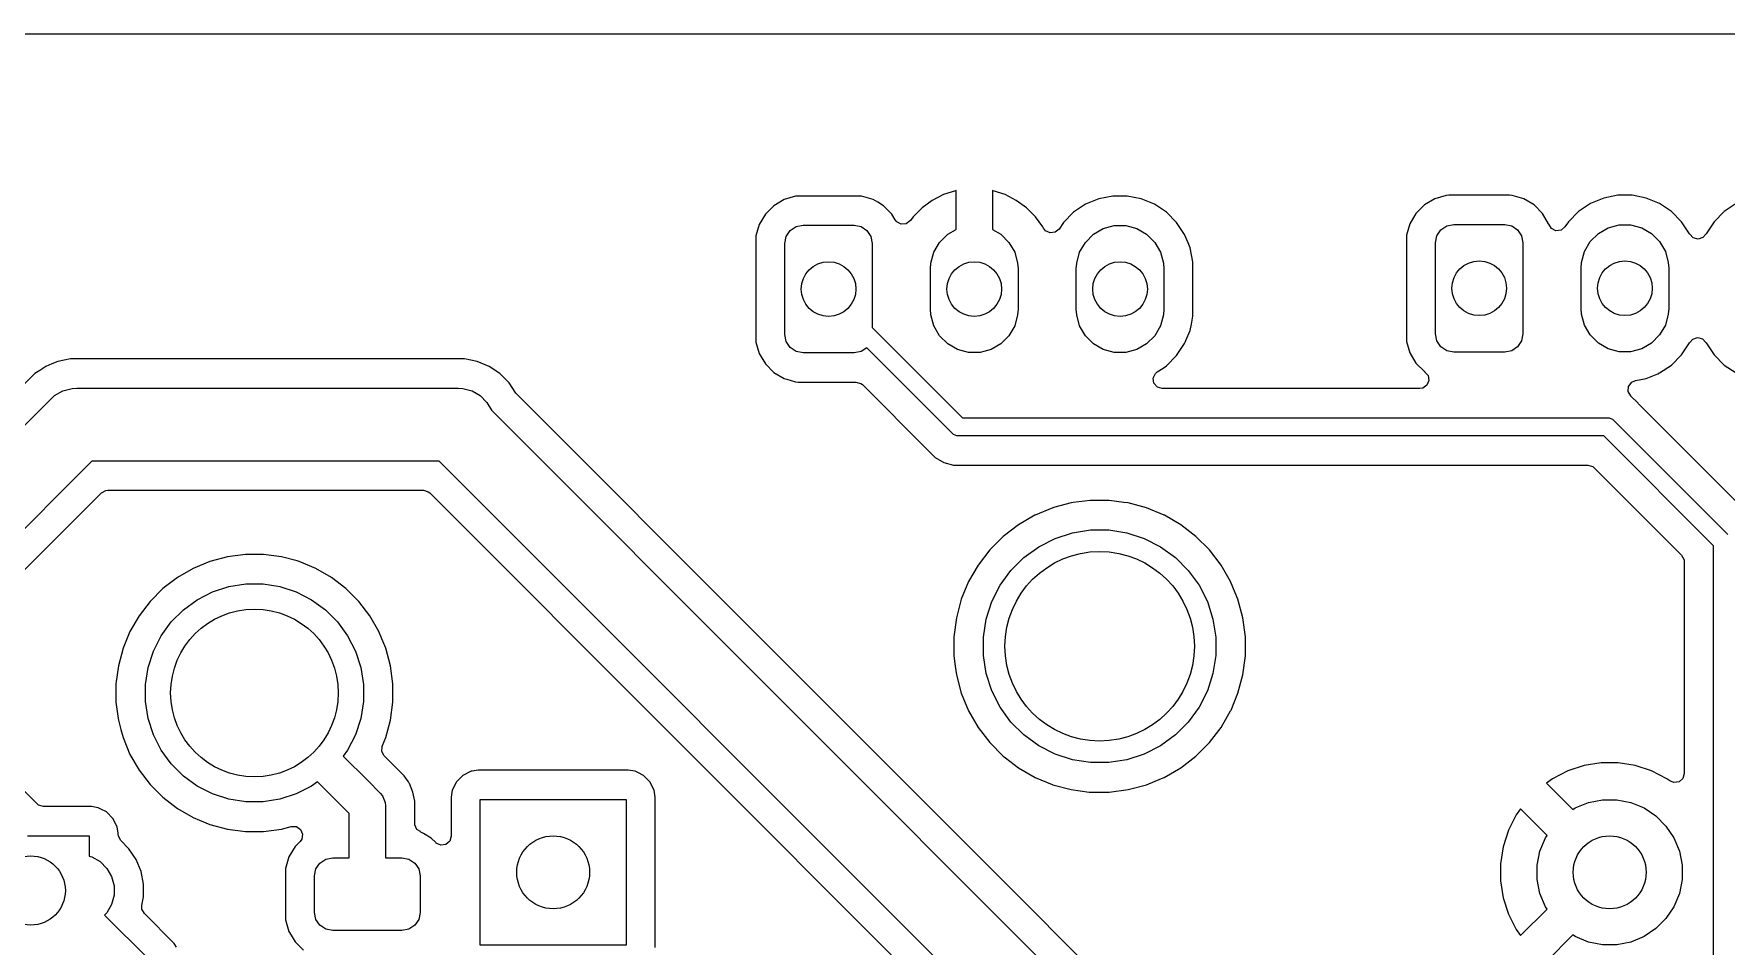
# Model space of a CAD drawing. Extents: x 0.71 to 7.56, y -5.16 to -0.79.
# Drawn here: x 2.091 to 3.006, y -1.28 to -0.787 of the extents above; entities that cross this region are included whole.
import ezdxf

# ---------------------------------------------------------------- set-up
doc = ezdxf.new("R2010")
doc.units = 0
doc.header["$MEASUREMENT"] = 0
doc.layers.add('BLACK', color=7, linetype='CONTINUOUS')

msp = doc.modelspace()

# ---------------------------------------------------------------- linework, layer by layer
at = {"layer": 'BLACK', "linetype": 'CONTINUOUS'}
for p, q in [((0.90572, -0.78742), (3.14472, -0.78742)), ((2.49683, -0.8769), (2.49127, -0.88019)), ((2.50305, -0.87509), (2.49683, -0.8769)), ((2.49683, -0.8769), (2.49683, -0.8769)), ((2.5045, -0.87498), (2.50305, -0.87509)), ((2.50305, -0.87509), (2.50305, -0.87509)), ((2.53723, -0.87498), (2.5045, -0.87498)), ((2.5045, -0.87498), (2.5045, -0.87498)), ((2.53868, -0.87509), (2.53723, -0.87498)), ((2.53723, -0.87498), (2.53723, -0.87498)), ((2.5449, -0.8769), (2.53868, -0.87509)), ((2.53868, -0.87509), (2.53868, -0.87509)), ((2.54739, -0.87837), (2.5449, -0.8769)), ((2.5449, -0.8769), (2.5449, -0.8769)), ((2.5449, -0.8769), (2.5449, -0.8769)), ((2.5449, -0.8769), (2.5449, -0.8769)), ((2.57691, -0.87733), (2.57139, -0.88134)), ((2.58298, -0.87424), (2.57691, -0.87733)), ((2.58946, -0.87213), (2.58298, -0.87424)), ((2.58947, -0.87213), (2.58946, -0.87213)), ((2.58976, -0.87208), (2.58947, -0.87213)), ((2.58976, -0.89301), (2.58976, -0.87208)), ((2.58976, -0.87208), (2.58976, -0.87208)), ((2.60975, -0.87213), (2.60945, -0.87208)), ((2.60945, -0.87208), (2.60945, -0.89301)), ((2.61623, -0.87424), (2.60975, -0.87213)), ((2.60975, -0.87213), (2.60975, -0.87213)), ((2.6223, -0.87733), (2.61623, -0.87424)), ((2.62782, -0.88134), (2.6223, -0.87733)), ((2.66686, -0.87649), (2.65969, -0.87946)), ((2.67447, -0.87498), (2.66686, -0.87649)), ((2.66686, -0.87649), (2.66686, -0.87649)), ((2.68223, -0.87498), (2.67447, -0.87498)), ((2.67447, -0.87498), (2.67447, -0.87498)), ((2.68984, -0.87649), (2.68223, -0.87498)), ((2.68223, -0.87498), (2.68223, -0.87498)), ((2.697, -0.87946), (2.68984, -0.87649)), ((2.68984, -0.87649), (2.68984, -0.87649)), ((2.84841, -0.87651), (2.84284, -0.8798)), ((2.85462, -0.8747), (2.84841, -0.87651)), ((2.84841, -0.87651), (2.84841, -0.87651)), ((2.85607, -0.87459), (2.85462, -0.8747)), ((2.85462, -0.8747), (2.85462, -0.8747)), ((2.85608, -0.87459), (2.85607, -0.87459)), ((2.88881, -0.87459), (2.85608, -0.87459)), ((2.89026, -0.8747), (2.88881, -0.87459)), ((2.88881, -0.87459), (2.88881, -0.87459)), ((2.89647, -0.87651), (2.89026, -0.8747)), ((2.89026, -0.8747), (2.89026, -0.8747)), ((2.90204, -0.8798), (2.89647, -0.87651)), ((2.89647, -0.87651), (2.89647, -0.87651)), ((2.93969, -0.8761), (2.93252, -0.87907)), ((2.9473, -0.87459), (2.93969, -0.8761)), ((2.93969, -0.8761), (2.93969, -0.8761)), ((2.95506, -0.87459), (2.9473, -0.87459)), ((2.9473, -0.87459), (2.9473, -0.87459)), ((2.96267, -0.8761), (2.95506, -0.87459)), ((2.95506, -0.87459), (2.95506, -0.87459)), ((2.96984, -0.87907), (2.96267, -0.8761)), ((2.96267, -0.8761), (2.96267, -0.8761)), ((2.48669, -0.88477), (2.4834, -0.89034)), ((2.49126, -0.88019), (2.48669, -0.88477)), ((2.48669, -0.88477), (2.48669, -0.88477)), ((2.49127, -0.88019), (2.49126, -0.88019)), ((2.55047, -0.88019), (2.54739, -0.87837)), ((2.55504, -0.88477), (2.55047, -0.88019)), ((2.55047, -0.88019), (2.55047, -0.88019)), ((2.55689, -0.88789), (2.55504, -0.88477)), ((2.55504, -0.88477), (2.55504, -0.88477)), ((2.56657, -0.88616), (2.56504, -0.88827)), ((2.57139, -0.88134), (2.56657, -0.88616)), ((2.56657, -0.88616), (2.56657, -0.88616)), ((2.63264, -0.88616), (2.62782, -0.88134)), ((2.63665, -0.89167), (2.63264, -0.88616)), ((2.65324, -0.88377), (2.64775, -0.88926)), ((2.65969, -0.87946), (2.65324, -0.88377)), ((2.65324, -0.88377), (2.65324, -0.88377)), ((2.65969, -0.87946), (2.65969, -0.87946)), ((2.70346, -0.88377), (2.697, -0.87946)), ((2.697, -0.87946), (2.697, -0.87946)), ((2.70894, -0.88926), (2.70346, -0.88377)), ((2.70346, -0.88377), (2.70346, -0.88377)), ((2.83826, -0.88438), (2.83497, -0.88994)), ((2.84284, -0.8798), (2.83826, -0.88438)), ((2.83826, -0.88438), (2.83826, -0.88438)), ((2.84284, -0.8798), (2.84284, -0.8798)), ((2.90662, -0.88438), (2.90204, -0.8798)), ((2.90204, -0.8798), (2.90204, -0.8798)), ((2.90991, -0.88994), (2.90662, -0.88438)), ((2.90662, -0.88438), (2.90662, -0.88438)), ((2.90662, -0.88438), (2.90662, -0.88438)), ((2.92607, -0.88338), (2.92059, -0.88887)), ((2.93252, -0.87907), (2.92607, -0.88338)), ((2.92607, -0.88338), (2.92607, -0.88338)), ((2.93252, -0.87907), (2.93252, -0.87907)), ((2.97629, -0.88338), (2.96984, -0.87907)), ((2.96984, -0.87907), (2.96984, -0.87907)), ((2.98178, -0.88887), (2.97629, -0.88338)), ((2.97629, -0.88338), (2.97629, -0.88338)), ((3.00481, -0.88338), (2.99933, -0.88887)), ((3.01126, -0.87907), (3.00481, -0.88338)), ((3.00481, -0.88338), (3.00481, -0.88338)), ((2.4834, -0.89034), (2.48159, -0.89655)), ((2.4834, -0.89034), (2.4834, -0.89034)), ((2.49799, -0.89682), (2.50013, -0.89363)), ((2.50013, -0.89363), (2.50332, -0.8915)), ((2.50332, -0.8915), (2.50709, -0.89075)), ((2.50709, -0.89075), (2.53465, -0.89075)), ((2.53465, -0.89075), (2.53841, -0.8915)), ((2.53841, -0.8915), (2.54161, -0.89363)), ((2.54161, -0.89363), (2.54374, -0.89682)), ((2.55769, -0.8889), (2.55689, -0.88789)), ((2.56012, -0.89019), (2.55769, -0.8889)), ((2.56286, -0.88995), (2.56012, -0.89019)), ((2.56504, -0.88827), (2.56286, -0.88995)), ((2.58087, -0.89999), (2.58523, -0.89563)), ((2.58523, -0.89563), (2.58976, -0.89301)), ((2.60945, -0.89301), (2.61399, -0.89563)), ((2.61399, -0.89563), (2.61835, -0.89999)), ((2.63697, -0.89231), (2.63665, -0.89167)), ((2.63806, -0.89373), (2.63697, -0.89231)), ((2.64054, -0.89491), (2.63806, -0.89373)), ((2.64327, -0.89457), (2.64054, -0.89491)), ((2.64538, -0.89281), (2.64327, -0.89457)), ((2.64775, -0.88926), (2.64538, -0.89281)), ((2.64775, -0.88926), (2.64775, -0.88926)), ((2.65961, -0.89999), (2.66397, -0.89563)), ((2.66397, -0.89563), (2.66931, -0.89255)), ((2.66931, -0.89255), (2.67526, -0.89095)), ((2.67526, -0.89095), (2.68143, -0.89095)), ((2.68143, -0.89095), (2.68739, -0.89255)), ((2.68739, -0.89255), (2.69273, -0.89563)), ((2.69273, -0.89563), (2.69709, -0.89999)), ((2.71325, -0.89571), (2.70894, -0.88926)), ((2.70894, -0.88926), (2.70894, -0.88926)), ((2.71515, -0.9003), (2.71325, -0.89571)), ((2.71325, -0.89571), (2.71325, -0.89571)), ((2.83497, -0.88995), (2.83317, -0.89616)), ((2.83497, -0.88994), (2.83497, -0.88995)), ((2.84957, -0.89643), (2.8517, -0.89324)), ((2.8517, -0.89324), (2.85489, -0.8911)), ((2.85489, -0.8911), (2.85866, -0.89035)), ((2.85866, -0.89035), (2.88622, -0.89035)), ((2.88622, -0.89035), (2.88999, -0.8911)), ((2.88999, -0.8911), (2.89318, -0.89324)), ((2.89318, -0.89324), (2.89531, -0.89643)), ((2.90991, -0.88995), (2.90991, -0.88994)), ((2.91, -0.89026), (2.90991, -0.88995)), ((2.91143, -0.89253), (2.91, -0.89026)), ((2.91391, -0.89372), (2.91143, -0.89253)), ((2.91664, -0.89338), (2.91391, -0.89372)), ((2.91875, -0.89161), (2.91664, -0.89338)), ((2.92059, -0.88887), (2.91875, -0.89161)), ((2.93244, -0.8996), (2.9368, -0.89524)), ((2.9368, -0.89524), (2.94214, -0.89215)), ((2.94214, -0.89215), (2.9481, -0.89056)), ((2.9481, -0.89056), (2.95426, -0.89056)), ((2.95426, -0.89056), (2.96022, -0.89215)), ((2.96022, -0.89215), (2.96556, -0.89524)), ((2.96556, -0.89524), (2.96992, -0.8996)), ((2.98609, -0.89532), (2.98178, -0.88887)), ((2.98178, -0.88887), (2.98178, -0.88887)), ((2.98612, -0.89538), (2.98609, -0.89532)), ((2.98619, -0.89552), (2.98612, -0.89538)), ((2.98806, -0.89754), (2.98619, -0.89552)), ((2.99483, -0.89549), (2.99334, -0.89735)), ((2.9949, -0.89553), (2.99483, -0.89549)), ((2.99501, -0.89532), (2.9949, -0.89553)), ((2.99933, -0.88887), (2.99501, -0.89532)), ((2.99933, -0.88887), (2.99933, -0.88887)), ((2.48159, -0.89655), (2.48148, -0.898)), ((2.48148, -0.898), (2.48148, -0.95239)), ((2.48159, -0.89655), (2.48159, -0.89655)), ((2.49724, -0.90059), (2.49799, -0.89682)), ((2.49724, -0.9498), (2.49724, -0.90059)), ((2.54374, -0.89682), (2.54449, -0.90059)), ((2.54449, -0.90059), (2.54449, -0.94599)), ((2.57778, -0.90533), (2.58087, -0.89999)), ((2.61835, -0.89999), (2.62143, -0.90533)), ((2.65652, -0.90533), (2.65961, -0.89999)), ((2.69709, -0.89999), (2.70017, -0.90533)), ((2.71622, -0.90288), (2.71515, -0.9003)), ((2.71774, -0.91049), (2.71622, -0.90288)), ((2.71622, -0.90288), (2.71622, -0.90288)), ((2.71622, -0.90288), (2.71622, -0.90288)), ((2.83317, -0.89616), (2.83305, -0.89761)), ((2.83305, -0.89761), (2.83305, -0.952)), ((2.83317, -0.89616), (2.83317, -0.89616)), ((2.84882, -0.9002), (2.84957, -0.89643)), ((2.84882, -0.94941), (2.84882, -0.9002)), ((2.89531, -0.89643), (2.89606, -0.9002)), ((2.89606, -0.9002), (2.89606, -0.94941)), ((2.92776, -0.91089), (2.92936, -0.90494)), ((2.92936, -0.90494), (2.93244, -0.8996)), ((2.96992, -0.8996), (2.97301, -0.90494)), ((2.97301, -0.90494), (2.9746, -0.91089)), ((2.99073, -0.89822), (2.98806, -0.89754)), ((2.99334, -0.89735), (2.99073, -0.89822)), ((2.57598, -0.91437), (2.57619, -0.91129)), ((2.57598, -0.93602), (2.57598, -0.91437)), ((2.57619, -0.91129), (2.57778, -0.90533)), ((2.62143, -0.90533), (2.62303, -0.91129)), ((2.62303, -0.91129), (2.62323, -0.91437)), ((2.62323, -0.91437), (2.62323, -0.93602)), ((2.65472, -0.91437), (2.65493, -0.91129)), ((2.65472, -0.93602), (2.65472, -0.91437)), ((2.65493, -0.91129), (2.65652, -0.90533)), ((2.70017, -0.90533), (2.70177, -0.91129)), ((2.70177, -0.91129), (2.70197, -0.91437)), ((2.70197, -0.91437), (2.70197, -0.93602)), ((2.71774, -0.9399), (2.71774, -0.91049)), ((2.92756, -0.91398), (2.92776, -0.91089)), ((2.92756, -0.93563), (2.92756, -0.91398)), ((2.9746, -0.91089), (2.9748, -0.91398)), ((2.9748, -0.91398), (2.9748, -0.93563)), ((2.57619, -0.93911), (2.57598, -0.93602)), ((2.57778, -0.94506), (2.57619, -0.93911)), ((2.62303, -0.93911), (2.62143, -0.94506)), ((2.62323, -0.93602), (2.62303, -0.93911)), ((2.65493, -0.93911), (2.65472, -0.93602)), ((2.65652, -0.94506), (2.65493, -0.93911)), ((2.70177, -0.93911), (2.70017, -0.94506)), ((2.70197, -0.93602), (2.70177, -0.93911)), ((2.71688, -0.94419), (2.71774, -0.9399)), ((2.92776, -0.93871), (2.92756, -0.93563)), ((2.92936, -0.94467), (2.92776, -0.93871)), ((2.9746, -0.93871), (2.97301, -0.94467)), ((2.9748, -0.93563), (2.9746, -0.93871)), ((2.49799, -0.95357), (2.49724, -0.9498)), ((2.54449, -0.94599), (2.59318, -0.99469)), ((2.58087, -0.9504), (2.57778, -0.94506)), ((2.58523, -0.95476), (2.58087, -0.9504)), ((2.61835, -0.9504), (2.61399, -0.95476)), ((2.62143, -0.94506), (2.61835, -0.9504)), ((2.65961, -0.9504), (2.65652, -0.94506)), ((2.66397, -0.95476), (2.65961, -0.9504)), ((2.69709, -0.9504), (2.69273, -0.95476)), ((2.70017, -0.94506), (2.69709, -0.9504)), ((2.71393, -0.95306), (2.71622, -0.94751)), ((2.71622, -0.94751), (2.71688, -0.94419)), ((2.84957, -0.95318), (2.84882, -0.94941)), ((2.89606, -0.94941), (2.89531, -0.95318)), ((2.93244, -0.95001), (2.92936, -0.94467)), ((2.9368, -0.95437), (2.93244, -0.95001)), ((2.96992, -0.95001), (2.96556, -0.95437)), ((2.97301, -0.94467), (2.96992, -0.95001)), ((2.48148, -0.95239), (2.48159, -0.95384)), ((2.48159, -0.95384), (2.48159, -0.95384)), ((2.48159, -0.95384), (2.4834, -0.96005)), ((2.4834, -0.96005), (2.4834, -0.96006)), ((2.4834, -0.96006), (2.4834, -0.96006)), ((2.4834, -0.96006), (2.48448, -0.9619)), ((2.50013, -0.95676), (2.49799, -0.95357)), ((2.50332, -0.9589), (2.50013, -0.95676)), ((2.50709, -0.95965), (2.50332, -0.9589)), ((2.53465, -0.95965), (2.50709, -0.95965)), ((2.53841, -0.9589), (2.53465, -0.95965)), ((2.54145, -0.95687), (2.53841, -0.9589)), ((2.58766, -1.00309), (2.54145, -0.95687)), ((2.59057, -0.95785), (2.58523, -0.95476)), ((2.59652, -0.95944), (2.59057, -0.95785)), ((2.60269, -0.95944), (2.59652, -0.95944)), ((2.60865, -0.95785), (2.60269, -0.95944)), ((2.61399, -0.95476), (2.60865, -0.95785)), ((2.66931, -0.95785), (2.66397, -0.95476)), ((2.67526, -0.95944), (2.66931, -0.95785)), ((2.68143, -0.95944), (2.67526, -0.95944)), ((2.68739, -0.95785), (2.68143, -0.95944)), ((2.69273, -0.95476), (2.68739, -0.95785)), ((2.70894, -0.96113), (2.71325, -0.95468)), ((2.71325, -0.95468), (2.7136, -0.95384)), ((2.7136, -0.95384), (2.71393, -0.95306)), ((2.83305, -0.952), (2.83317, -0.95345)), ((2.83317, -0.95345), (2.83317, -0.95345)), ((2.83317, -0.95345), (2.83497, -0.95966)), ((2.83497, -0.95966), (2.83497, -0.95966)), ((2.83497, -0.95966), (2.83826, -0.96523)), ((2.8517, -0.95637), (2.84957, -0.95318)), ((2.85489, -0.9585), (2.8517, -0.95637)), ((2.85866, -0.95925), (2.85489, -0.9585)), ((2.88622, -0.95925), (2.85866, -0.95925)), ((2.88999, -0.9585), (2.88622, -0.95925)), ((2.89318, -0.95637), (2.88999, -0.9585)), ((2.89531, -0.95318), (2.89318, -0.95637)), ((2.94214, -0.95745), (2.9368, -0.95437)), ((2.9481, -0.95905), (2.94214, -0.95745)), ((2.95426, -0.95905), (2.9481, -0.95905)), ((2.96022, -0.95745), (2.95426, -0.95905)), ((2.96556, -0.95437), (2.96022, -0.95745)), ((2.98178, -0.96074), (2.98609, -0.95429)), ((2.98609, -0.95429), (2.9862, -0.95408)), ((2.98609, -0.95429), (2.98609, -0.95429)), ((2.9862, -0.95408), (2.98627, -0.95411)), ((2.98627, -0.95411), (2.98777, -0.95226)), ((2.98777, -0.95226), (2.99038, -0.95139)), ((2.99038, -0.95139), (2.99304, -0.95207)), ((2.99304, -0.95207), (2.99492, -0.95408)), ((2.99492, -0.95408), (2.99498, -0.95423)), ((2.99498, -0.95423), (2.99501, -0.95429)), ((2.99501, -0.95429), (2.99933, -0.96074)), ((2.09468, -0.96912), (2.09206, -0.97086)), ((2.09787, -0.96698), (2.09468, -0.96912)), ((2.10115, -0.96562), (2.09787, -0.96698)), ((2.09787, -0.96698), (2.09787, -0.96698)), ((2.10432, -0.96431), (2.10115, -0.96562)), ((2.10115, -0.96562), (2.10115, -0.96562)), ((2.11117, -0.96295), (2.10432, -0.96431)), ((2.10432, -0.96431), (2.10432, -0.96431)), ((2.11815, -0.96295), (2.11117, -0.96295)), ((2.11117, -0.96295), (2.11117, -0.96295)), ((2.32415, -0.96295), (2.11815, -0.96295)), ((2.331, -0.96431), (2.32415, -0.96295)), ((2.32415, -0.96295), (2.32415, -0.96295)), ((2.33745, -0.96698), (2.331, -0.96431)), ((2.331, -0.96431), (2.331, -0.96431)), ((2.34326, -0.97086), (2.33745, -0.96698)), ((2.33745, -0.96698), (2.33745, -0.96698)), ((2.48448, -0.9619), (2.48669, -0.96562)), ((2.48669, -0.96562), (2.48669, -0.96562)), ((2.48669, -0.96562), (2.49126, -0.9702)), ((2.69843, -0.96998), (2.70159, -0.96786)), ((2.70159, -0.96786), (2.70346, -0.96662)), ((2.70346, -0.96662), (2.70894, -0.96113)), ((2.83826, -0.96523), (2.83826, -0.96523)), ((2.83826, -0.96523), (2.84284, -0.96981)), ((2.96984, -0.97054), (2.97629, -0.96623)), ((2.97629, -0.96623), (2.98178, -0.96074)), ((2.99933, -0.96074), (2.99933, -0.96074)), ((2.99933, -0.96074), (3.00481, -0.96623)), ((3.00481, -0.96623), (3.00481, -0.96623)), ((3.00481, -0.96623), (3.01126, -0.97054)), ((2.09206, -0.97086), (1.97987, -1.08306)), ((2.3482, -0.9758), (2.34326, -0.97086)), ((2.34326, -0.97086), (2.34326, -0.97086)), ((2.35196, -0.98143), (2.3482, -0.9758)), ((2.3482, -0.9758), (2.3482, -0.9758)), ((2.49126, -0.9702), (2.49127, -0.9702)), ((2.49127, -0.9702), (2.49127, -0.9702)), ((2.49127, -0.9702), (2.49683, -0.97349)), ((2.49683, -0.97349), (2.49823, -0.9739)), ((2.49823, -0.9739), (2.50305, -0.9753)), ((2.50305, -0.9753), (2.50305, -0.9753)), ((2.50305, -0.9753), (2.50305, -0.9753)), ((2.50305, -0.9753), (2.5045, -0.97541)), ((2.5045, -0.97541), (2.5045, -0.97541)), ((2.5045, -0.97541), (2.53567, -0.97541)), ((2.53567, -0.97541), (2.53831, -0.97619)), ((2.53831, -0.97619), (2.53912, -0.97684)), ((2.53912, -0.97684), (2.57442, -1.01214)), ((2.69631, -0.97334), (2.69746, -0.97084)), ((2.6967, -0.97606), (2.69631, -0.97334)), ((2.69851, -0.97814), (2.6967, -0.97606)), ((2.69746, -0.97084), (2.69843, -0.96998)), ((2.70114, -0.97892), (2.69851, -0.97814)), ((2.84421, -0.97709), (2.84195, -0.97867)), ((2.84284, -0.96981), (2.84284, -0.96981)), ((2.84284, -0.96981), (2.84284, -0.96981)), ((2.84284, -0.96981), (2.84284, -0.96981)), ((2.84284, -0.96981), (2.84289, -0.96983)), ((2.84289, -0.96983), (2.84291, -0.96986)), ((2.84291, -0.96986), (2.84308, -0.96999)), ((2.84308, -0.96999), (2.84306, -0.97002)), ((2.84306, -0.97002), (2.84476, -0.97184)), ((2.84526, -0.97455), (2.84421, -0.97709)), ((2.84476, -0.97184), (2.84526, -0.97455)), ((2.95298, -0.9805), (2.95318, -0.97776)), ((2.95318, -0.97776), (2.95483, -0.97555)), ((2.95483, -0.97555), (2.9568, -0.97467)), ((2.9568, -0.97467), (2.96267, -0.97351)), ((2.96267, -0.97351), (2.96889, -0.97093)), ((2.96889, -0.97093), (2.96984, -0.97054)), ((2.96984, -0.97054), (2.96984, -0.97054)), ((2.96984, -0.97054), (2.96984, -0.97054)), ((1.97641, -1.10881), (2.10074, -0.98448)), ((2.10074, -0.98448), (2.10268, -0.98278)), ((2.10268, -0.98278), (2.10713, -0.98021)), ((2.10268, -0.98278), (2.10268, -0.98278)), ((2.10713, -0.98021), (2.10776, -0.98004)), ((2.10776, -0.98004), (2.11209, -0.97888)), ((2.11209, -0.97888), (2.11466, -0.97872)), ((2.11209, -0.97888), (2.11209, -0.97888)), ((2.11466, -0.97872), (2.32066, -0.97872)), ((2.32066, -0.97872), (2.32323, -0.97888)), ((2.32323, -0.97888), (2.32819, -0.98021)), ((2.32819, -0.98021), (2.33264, -0.98278)), ((2.33264, -0.98278), (2.33628, -0.98642)), ((2.33628, -0.98642), (2.33869, -0.99059)), ((2.35257, -0.98217), (2.35196, -0.98143)), ((2.48335, -1.11295), (2.35257, -0.98217)), ((2.8404, -0.97892), (2.70114, -0.97892)), ((2.84195, -0.97867), (2.8404, -0.97892)), ((2.9543, -0.98291), (2.95298, -0.9805)), ((2.95444, -0.98305), (2.9543, -0.98291)), ((2.95829, -0.9869), (2.95444, -0.98305)), ((2.95444, -0.98305), (2.95444, -0.98305)), ((2.95857, -0.98718), (2.95829, -0.9869)), ((2.95829, -0.9869), (2.95829, -0.9869)), ((3.01186, -1.04048), (2.95857, -0.98718)), ((2.33869, -0.99059), (2.81658, -1.46848)), ((2.59318, -0.99469), (2.94173, -0.99469)), ((2.94173, -0.99469), (2.94269, -0.99478)), ((2.94269, -0.99478), (2.94269, -0.99478)), ((2.94269, -0.99478), (2.94296, -0.99489)), ((2.94296, -0.99489), (2.94447, -0.99551)), ((2.94447, -0.99551), (2.94447, -0.99551)), ((2.94447, -0.99551), (2.94521, -0.99613)), ((2.94521, -0.99613), (3.00676, -1.05768)), ((2.58841, -1.0037), (2.58766, -1.00309)), ((2.58931, -1.00407), (2.58841, -1.0037)), ((2.58841, -1.0037), (2.58841, -1.0037)), ((2.59018, -1.00443), (2.58931, -1.00407)), ((2.59114, -1.00453), (2.59018, -1.00443)), ((2.59018, -1.00443), (2.59018, -1.00443)), ((2.93969, -1.00453), (2.59114, -1.00453)), ((2.99902, -1.06385), (2.93969, -1.00453)), ((2.57442, -1.01214), (2.57442, -1.01214)), ((2.57442, -1.01214), (2.57459, -1.01231)), ((2.57459, -1.01231), (2.57459, -1.01231)), ((2.57459, -1.01231), (2.57844, -1.01616)), ((2.12282, -1.01809), (2.00425, -1.13665)), ((2.31051, -1.01809), (2.12282, -1.01809)), ((2.78298, -1.49056), (2.31051, -1.01809)), ((2.57844, -1.01616), (2.58316, -1.01889)), ((2.58316, -1.01889), (2.58842, -1.0203)), ((2.58842, -1.0203), (2.93114, -1.0203)), ((2.93114, -1.0203), (2.93378, -1.02107)), ((2.93378, -1.02107), (2.93459, -1.02173)), ((2.93459, -1.02173), (2.98182, -1.06895)), ((2.07861, -1.08459), (2.12792, -1.03528)), ((2.12792, -1.03528), (2.13033, -1.03397)), ((2.13033, -1.03397), (2.13137, -1.03385)), ((2.13137, -1.03385), (2.30195, -1.03385)), ((2.30195, -1.03385), (2.30459, -1.03463)), ((2.30459, -1.03463), (2.30541, -1.03528)), ((2.30541, -1.03528), (2.76578, -1.49566)), ((2.65192, -1.0407), (2.64309, -1.04307)), ((2.65306, -1.04055), (2.65192, -1.0407)), ((2.66216, -1.03935), (2.65306, -1.04055)), ((2.67249, -1.03935), (2.66216, -1.03935)), ((2.66216, -1.03935), (2.66216, -1.03935)), ((2.68045, -1.0404), (2.67249, -1.03935)), ((2.67249, -1.03935), (2.67249, -1.03935)), ((2.68272, -1.0407), (2.68045, -1.0404)), ((2.69269, -1.04337), (2.68272, -1.0407)), ((2.63229, -1.04739), (2.62347, -1.05248)), ((2.63241, -1.04732), (2.63229, -1.04739)), ((2.64195, -1.04337), (2.63241, -1.04732)), ((2.63241, -1.04732), (2.63241, -1.04732)), ((2.63241, -1.04732), (2.63241, -1.04732)), ((2.64309, -1.04307), (2.64195, -1.04337)), ((2.64195, -1.04337), (2.64195, -1.04337)), ((2.70223, -1.04732), (2.69269, -1.04337)), ((2.69269, -1.04337), (2.69269, -1.04337)), ((2.69269, -1.04337), (2.69269, -1.04337)), ((2.70236, -1.04739), (2.70223, -1.04732)), ((2.70223, -1.04732), (2.70223, -1.04732)), ((2.70223, -1.04732), (2.70223, -1.04732)), ((2.71117, -1.05248), (2.70236, -1.04739)), ((2.61528, -1.05877), (2.60798, -1.06607)), ((2.62347, -1.05248), (2.61528, -1.05877)), ((2.63441, -1.0644), (2.64322, -1.05991)), ((2.64322, -1.05991), (2.65262, -1.05686)), ((2.65262, -1.05686), (2.66238, -1.05531)), ((2.66238, -1.05531), (2.67227, -1.05531)), ((2.67227, -1.05531), (2.68203, -1.05686)), ((2.68203, -1.05686), (2.69143, -1.05991)), ((2.69143, -1.05991), (2.70024, -1.0644)), ((2.71936, -1.05877), (2.71117, -1.05248)), ((2.72666, -1.06607), (2.71936, -1.05877)), ((2.71936, -1.05877), (2.71936, -1.05877)), ((2.196, -1.06976), (2.18653, -1.0723)), ((2.20573, -1.06848), (2.196, -1.06976)), ((2.21553, -1.06848), (2.20573, -1.06848)), ((2.20573, -1.06848), (2.20573, -1.06848)), ((2.20573, -1.06848), (2.20573, -1.06848)), ((2.22526, -1.06976), (2.21553, -1.06848)), ((2.21553, -1.06848), (2.21553, -1.06848)), ((2.21553, -1.06848), (2.21553, -1.06848)), ((2.23379, -1.07205), (2.22526, -1.06976)), ((2.22526, -1.06976), (2.22526, -1.06976)), ((2.22526, -1.06976), (2.22526, -1.06976)), ((2.60798, -1.06607), (2.6017, -1.07426)), ((2.62641, -1.07021), (2.63441, -1.0644)), ((2.70024, -1.0644), (2.70823, -1.07021)), ((2.73295, -1.07426), (2.72666, -1.06607)), ((2.72666, -1.06607), (2.72666, -1.06607)), ((2.98182, -1.06895), (2.98314, -1.07137)), ((2.99902, -1.33983), (2.99902, -1.06385)), ((2.17747, -1.07606), (2.16897, -1.08096)), ((2.18653, -1.0723), (2.17747, -1.07606)), ((2.17747, -1.07606), (2.17747, -1.07606)), ((2.23473, -1.0723), (2.23379, -1.07205)), ((2.24379, -1.07606), (2.23473, -1.0723)), ((2.25229, -1.08096), (2.24379, -1.07606)), ((2.24379, -1.07606), (2.24379, -1.07606)), ((2.6017, -1.07426), (2.59653, -1.0832)), ((2.61361, -1.0852), (2.61942, -1.0772)), ((2.61942, -1.0772), (2.62641, -1.07021)), ((2.70823, -1.07021), (2.71522, -1.0772)), ((2.71522, -1.0772), (2.72103, -1.0852)), ((2.73811, -1.0832), (2.73295, -1.07426)), ((2.98314, -1.07137), (2.98325, -1.0724)), ((2.98325, -1.0724), (2.98325, -1.18688)), ((2.16119, -1.08693), (2.15425, -1.09387)), ((2.16897, -1.08096), (2.16119, -1.08693)), ((2.16119, -1.08693), (2.16119, -1.08693)), ((2.18803, -1.08875), (2.19684, -1.08588)), ((2.19684, -1.08588), (2.206, -1.08443)), ((2.206, -1.08443), (2.21526, -1.08443)), ((2.21526, -1.08443), (2.22442, -1.08588)), ((2.22442, -1.08588), (2.23323, -1.08875)), ((2.26007, -1.08693), (2.25229, -1.08096)), ((2.26701, -1.09387), (2.26007, -1.08693)), ((2.26007, -1.08693), (2.26007, -1.08693)), ((2.59653, -1.0832), (2.59258, -1.09274)), ((2.59653, -1.0832), (2.59653, -1.0832)), ((2.60913, -1.094), (2.61361, -1.0852)), ((2.72103, -1.0852), (2.72552, -1.094)), ((2.74064, -1.0893), (2.73811, -1.0832)), ((2.73811, -1.0832), (2.73811, -1.0832)), ((2.15425, -1.09387), (2.14828, -1.10165)), ((2.15425, -1.09387), (2.15425, -1.09387)), ((2.17228, -1.0984), (2.17977, -1.09295)), ((2.17977, -1.09295), (2.18803, -1.08875)), ((2.23323, -1.08875), (2.24149, -1.09295)), ((2.24149, -1.09295), (2.24898, -1.0984)), ((2.27298, -1.10165), (2.26701, -1.09387)), ((2.26701, -1.09387), (2.26701, -1.09387)), ((2.59258, -1.09274), (2.58991, -1.10271)), ((2.59258, -1.09274), (2.59258, -1.09274)), ((2.60607, -1.1034), (2.60913, -1.094)), ((2.72552, -1.094), (2.72857, -1.1034)), ((2.74206, -1.09274), (2.74064, -1.0893)), ((2.74474, -1.10271), (2.74206, -1.09274)), ((2.14828, -1.10165), (2.14338, -1.11014)), ((2.16028, -1.11245), (2.16572, -1.10495)), ((2.16572, -1.10495), (2.17228, -1.0984)), ((2.24898, -1.0984), (2.25554, -1.10495)), ((2.25554, -1.10495), (2.26098, -1.11245)), ((2.27788, -1.11014), (2.27298, -1.10165)), ((2.58991, -1.10272), (2.58856, -1.11295)), ((2.58991, -1.10271), (2.58991, -1.10272)), ((2.60452, -1.11317), (2.60607, -1.1034)), ((2.72857, -1.1034), (2.73012, -1.11317)), ((2.74608, -1.11295), (2.74474, -1.10271)), ((2.14338, -1.11014), (2.13963, -1.1192)), ((2.14338, -1.11014), (2.14338, -1.11014)), ((2.15607, -1.12071), (2.16028, -1.11245)), ((2.26098, -1.11245), (2.26519, -1.12071)), ((2.2795, -1.11405), (2.27788, -1.11014)), ((2.27788, -1.11014), (2.27788, -1.11014)), ((2.28163, -1.1192), (2.2795, -1.11405)), ((2.60917, -1.23877), (2.48335, -1.11295)), ((2.58856, -1.11295), (2.58856, -1.12327)), ((2.60452, -1.12305), (2.60452, -1.11317)), ((2.73012, -1.11317), (2.73012, -1.12305)), ((2.74608, -1.12327), (2.74608, -1.11295)), ((2.13963, -1.1192), (2.13709, -1.12868)), ((2.15321, -1.12952), (2.15607, -1.12071)), ((2.26519, -1.12071), (2.26805, -1.12952)), ((2.28417, -1.12868), (2.28163, -1.1192)), ((2.58856, -1.12327), (2.58931, -1.12892)), ((2.60607, -1.13282), (2.60452, -1.12305)), ((2.73012, -1.12305), (2.72857, -1.13282)), ((2.74474, -1.13351), (2.74608, -1.12327)), ((2.13709, -1.12868), (2.13581, -1.1384)), ((2.15176, -1.13867), (2.15321, -1.12952)), ((2.26805, -1.12952), (2.2695, -1.13867)), ((2.28545, -1.1384), (2.28417, -1.12868)), ((2.58931, -1.12892), (2.58991, -1.13351)), ((2.58991, -1.13351), (2.59258, -1.14348)), ((2.60913, -1.14222), (2.60607, -1.13282)), ((2.72857, -1.13282), (2.72552, -1.14222)), ((2.74206, -1.14348), (2.74474, -1.13351)), ((2.09318, -1.20327), (2.03, -1.1401)), ((2.13581, -1.1384), (2.13581, -1.1384)), ((2.13581, -1.1384), (2.13581, -1.14821)), ((2.15176, -1.14794), (2.15176, -1.13867)), ((2.2695, -1.13867), (2.2695, -1.14794)), ((2.28545, -1.14821), (2.28545, -1.1384)), ((2.61361, -1.15102), (2.60913, -1.14222)), ((2.72552, -1.14222), (2.72103, -1.15102)), ((2.13581, -1.14821), (2.13581, -1.14821)), ((2.13581, -1.14821), (2.13698, -1.15711)), ((2.15321, -1.15709), (2.15176, -1.14794)), ((2.2695, -1.14794), (2.26805, -1.15709)), ((2.28417, -1.15794), (2.28545, -1.14821)), ((2.59258, -1.14348), (2.59258, -1.14348)), ((2.59258, -1.14348), (2.59653, -1.15302)), ((2.61942, -1.15902), (2.61361, -1.15102)), ((2.72103, -1.15102), (2.71522, -1.15902)), ((2.73831, -1.15253), (2.74001, -1.14843)), ((2.74001, -1.14843), (2.74206, -1.14348)), ((2.13698, -1.15711), (2.13709, -1.15794)), ((2.13709, -1.15794), (2.13846, -1.16305)), ((2.15607, -1.16591), (2.15321, -1.15709)), ((2.26805, -1.15709), (2.26519, -1.16591)), ((2.28163, -1.16741), (2.28417, -1.15794)), ((2.59653, -1.15302), (2.59653, -1.15302)), ((2.59653, -1.15302), (2.6017, -1.16196)), ((2.62641, -1.16601), (2.61942, -1.15902)), ((2.71522, -1.15902), (2.70823, -1.16601)), ((2.73295, -1.16196), (2.73811, -1.15302)), ((2.73811, -1.15302), (2.73831, -1.15253)), ((2.13846, -1.16305), (2.13963, -1.16741)), ((2.13963, -1.16741), (2.14338, -1.17647)), ((2.16028, -1.17416), (2.15607, -1.16591)), ((2.26519, -1.16591), (2.26098, -1.17416)), ((2.27985, -1.17172), (2.28163, -1.16741)), ((2.6017, -1.16196), (2.60798, -1.17015)), ((2.60798, -1.17015), (2.60798, -1.17015)), ((2.60798, -1.17015), (2.61528, -1.17745)), ((2.63441, -1.17182), (2.62641, -1.16601)), ((2.70823, -1.16601), (2.70024, -1.17182)), ((2.71936, -1.17745), (2.72666, -1.17015)), ((2.72666, -1.17015), (2.73295, -1.16196)), ((2.72666, -1.17015), (2.72666, -1.17015)), ((2.72666, -1.17015), (2.72666, -1.17015)), ((2.14338, -1.17647), (2.14338, -1.17647)), ((2.14338, -1.17647), (2.14828, -1.18497)), ((2.16572, -1.18166), (2.16028, -1.17416)), ((2.26098, -1.17416), (2.25864, -1.17739)), ((2.25864, -1.17739), (2.27192, -1.19068)), ((2.27949, -1.17486), (2.27969, -1.17211)), ((2.28081, -1.17727), (2.27949, -1.17486)), ((2.27969, -1.17211), (2.27975, -1.17195)), ((2.27975, -1.17195), (2.27985, -1.17172)), ((2.28129, -1.17775), (2.28081, -1.17727)), ((2.29155, -1.188), (2.28129, -1.17775)), ((2.61528, -1.17745), (2.61528, -1.17745)), ((2.61528, -1.17745), (2.61528, -1.17745)), ((2.61528, -1.17745), (2.61647, -1.17837)), ((2.61647, -1.17837), (2.62347, -1.18374)), ((2.64322, -1.17631), (2.63441, -1.17182)), ((2.65262, -1.17936), (2.64322, -1.17631)), ((2.66238, -1.18091), (2.65262, -1.17936)), ((2.68203, -1.17936), (2.67227, -1.18091)), ((2.69143, -1.17631), (2.68203, -1.17936)), ((2.70024, -1.17182), (2.69143, -1.17631)), ((2.71117, -1.18374), (2.71936, -1.17745)), ((2.71936, -1.17745), (2.71936, -1.17745)), ((2.71936, -1.17745), (2.71936, -1.17745)), ((2.14828, -1.18497), (2.15425, -1.19275)), ((2.17228, -1.18821), (2.16572, -1.18166)), ((2.17977, -1.19366), (2.17228, -1.18821)), ((2.29382, -1.1914), (2.29155, -1.188)), ((2.29155, -1.188), (2.29155, -1.188)), ((2.32329, -1.18787), (2.31976, -1.1914)), ((2.32774, -1.1856), (2.32329, -1.18787)), ((2.32329, -1.18787), (2.32329, -1.18787)), ((2.32329, -1.18787), (2.32329, -1.18787)), ((2.32825, -1.18552), (2.32774, -1.1856)), ((2.33144, -1.18502), (2.32825, -1.18552)), ((2.41266, -1.18502), (2.33144, -1.18502)), ((2.41635, -1.1856), (2.41266, -1.18502)), ((2.41778, -1.18633), (2.41635, -1.1856)), ((2.4208, -1.18787), (2.41778, -1.18633)), ((2.42433, -1.1914), (2.4208, -1.18787)), ((2.4208, -1.18787), (2.4208, -1.18787)), ((2.4208, -1.18787), (2.4208, -1.18787)), ((2.62347, -1.18374), (2.63241, -1.1889)), ((2.67227, -1.18091), (2.66238, -1.18091)), ((2.70223, -1.1889), (2.71117, -1.18374)), ((2.92024, -1.18543), (2.91196, -1.18965)), ((2.92908, -1.18256), (2.92024, -1.18543)), ((2.93827, -1.1811), (2.92908, -1.18256)), ((2.94756, -1.1811), (2.93827, -1.1811)), ((2.95674, -1.18256), (2.94756, -1.1811)), ((2.96558, -1.18543), (2.95674, -1.18256)), ((2.95674, -1.18256), (2.95674, -1.18256)), ((2.97387, -1.18965), (2.96558, -1.18543)), ((2.98325, -1.18688), (2.98247, -1.18952)), ((2.15425, -1.19275), (2.15425, -1.19275)), ((2.15425, -1.19275), (2.16119, -1.19968)), ((2.18803, -1.19787), (2.17977, -1.19366)), ((2.19684, -1.20073), (2.18803, -1.19787)), ((2.23323, -1.19787), (2.22442, -1.20073)), ((2.24149, -1.19366), (2.23323, -1.19787)), ((2.24472, -1.19131), (2.24149, -1.19366)), ((2.258, -1.2046), (2.24472, -1.19131)), ((2.27192, -1.19068), (2.27192, -1.19068)), ((2.27192, -1.19068), (2.27861, -1.19737)), ((2.27861, -1.19737), (2.27984, -1.19886)), ((2.29423, -1.19202), (2.29382, -1.1914)), ((2.29435, -1.1922), (2.29423, -1.19202)), ((2.29628, -1.19686), (2.29435, -1.1922)), ((2.29726, -1.20181), (2.29628, -1.19686)), ((2.29628, -1.19686), (2.29628, -1.19686)), ((2.29628, -1.19686), (2.29628, -1.19686)), ((2.31749, -1.19585), (2.31691, -1.19955)), ((2.3196, -1.19172), (2.31749, -1.19585)), ((2.31976, -1.1914), (2.3196, -1.19172)), ((2.31976, -1.1914), (2.31976, -1.1914)), ((2.31976, -1.1914), (2.31976, -1.1914)), ((2.4266, -1.19585), (2.42433, -1.1914)), ((2.42433, -1.1914), (2.42433, -1.1914)), ((2.42433, -1.1914), (2.42433, -1.1914)), ((2.42719, -1.19955), (2.4266, -1.19585)), ((2.63241, -1.1889), (2.63241, -1.1889)), ((2.63241, -1.1889), (2.6417, -1.19275)), ((2.6417, -1.19275), (2.64195, -1.19285)), ((2.64195, -1.19285), (2.65192, -1.19552)), ((2.65192, -1.19552), (2.6617, -1.19681)), ((2.6617, -1.19681), (2.66209, -1.19686)), ((2.66209, -1.19686), (2.66216, -1.19687)), ((2.66216, -1.19687), (2.66216, -1.19687)), ((2.66216, -1.19687), (2.67248, -1.19687)), ((2.67248, -1.19687), (2.67249, -1.19687)), ((2.67249, -1.19687), (2.68272, -1.19552)), ((2.68272, -1.19552), (2.69269, -1.19285)), ((2.69269, -1.19285), (2.70072, -1.18952)), ((2.70072, -1.18952), (2.70223, -1.1889)), ((2.70223, -1.1889), (2.70223, -1.1889)), ((2.70223, -1.1889), (2.70223, -1.1889)), ((2.91196, -1.18965), (2.9087, -1.19202)), ((2.9087, -1.19202), (2.92301, -1.20633)), ((2.9755, -1.19083), (2.97387, -1.18965)), ((2.97767, -1.19172), (2.9755, -1.19083)), ((2.98039, -1.19133), (2.97767, -1.19172)), ((2.98247, -1.18952), (2.98039, -1.19133)), ((2.09399, -1.20393), (2.09318, -1.20327)), ((2.09663, -1.2047), (2.09399, -1.20393)), ((2.1225, -1.2047), (2.09663, -1.2047)), ((2.12619, -1.20529), (2.1225, -1.2047)), ((2.1225, -1.2047), (2.1225, -1.2047)), ((2.12762, -1.20602), (2.12619, -1.20529)), ((2.13064, -1.20756), (2.12762, -1.20602)), ((2.16119, -1.19968), (2.16119, -1.19968)), ((2.16119, -1.19968), (2.16897, -1.20565)), ((2.16897, -1.20565), (2.17747, -1.21056)), ((2.206, -1.20218), (2.19684, -1.20073)), ((2.21526, -1.20218), (2.206, -1.20218)), ((2.22442, -1.20073), (2.21526, -1.20218)), ((2.26181, -1.20841), (2.258, -1.2046)), ((2.258, -1.2046), (2.258, -1.2046)), ((2.27984, -1.19886), (2.27984, -1.19886)), ((2.27984, -1.19886), (2.28131, -1.20241)), ((2.28131, -1.20241), (2.2815, -1.20433)), ((2.2815, -1.20433), (2.2815, -1.23228)), ((2.29726, -1.2138), (2.29726, -1.20181)), ((2.31691, -1.19955), (2.31691, -1.22068)), ((2.33268, -1.27953), (2.33268, -1.20079)), ((2.33268, -1.20079), (2.41142, -1.20079)), ((2.41142, -1.20079), (2.41142, -1.27953)), ((2.42719, -1.28077), (2.42719, -1.19955)), ((2.89478, -1.20594), (2.8924, -1.20921)), ((2.90909, -1.22025), (2.89478, -1.20594)), ((2.92301, -1.20633), (2.92435, -1.20544)), ((2.92435, -1.20544), (2.93148, -1.20248)), ((2.93148, -1.20248), (2.93905, -1.20098)), ((2.93905, -1.20098), (2.94677, -1.20098)), ((2.94677, -1.20098), (2.95434, -1.20248)), ((2.95434, -1.20248), (2.96147, -1.20544)), ((2.96147, -1.20544), (2.96789, -1.20972)), ((2.13417, -1.21109), (2.13064, -1.20756)), ((2.13064, -1.20756), (2.13064, -1.20756)), ((2.13064, -1.20756), (2.13064, -1.20756)), ((2.13417, -1.21109), (2.13417, -1.21109)), ((2.13644, -1.21554), (2.13418, -1.21109)), ((2.13418, -1.21109), (2.13417, -1.21109)), ((2.137, -1.21908), (2.13644, -1.21554)), ((2.17747, -1.21056), (2.17747, -1.21056)), ((2.17747, -1.21056), (2.18096, -1.212)), ((2.18096, -1.212), (2.18653, -1.21431)), ((2.18653, -1.21431), (2.196, -1.21685)), ((2.22526, -1.21685), (2.23054, -1.21543)), ((2.23054, -1.21543), (2.23329, -1.2155)), ((2.23329, -1.2155), (2.23557, -1.21704)), ((2.26181, -1.23228), (2.26181, -1.20841)), ((2.29732, -1.21451), (2.29726, -1.2138)), ((2.29846, -1.21701), (2.29732, -1.21451)), ((2.8924, -1.20921), (2.88818, -1.21749)), ((2.96789, -1.20972), (2.97335, -1.21518)), ((2.97335, -1.21518), (2.97763, -1.2216)), ((2.08808, -1.22047), (2.12126, -1.22047)), ((2.12126, -1.22047), (2.12126, -1.2314)), ((2.13703, -1.21923), (2.137, -1.21908)), ((2.13703, -1.21961), (2.13703, -1.21923)), ((2.13714, -1.22065), (2.13703, -1.21961)), ((2.13846, -1.22306), (2.13714, -1.22065)), ((2.1428, -1.2274), (2.13846, -1.22306)), ((2.196, -1.21685), (2.20573, -1.21813)), ((2.20573, -1.21813), (2.20573, -1.21813)), ((2.20573, -1.21813), (2.21553, -1.21813)), ((2.21553, -1.21813), (2.22526, -1.21685)), ((2.21553, -1.21813), (2.21553, -1.21813)), ((2.23526, -1.2236), (2.23256, -1.2263)), ((2.2362, -1.22228), (2.23526, -1.2236)), ((2.23557, -1.21704), (2.23665, -1.21957)), ((2.23665, -1.21957), (2.2362, -1.22228)), ((2.30036, -1.21822), (2.29846, -1.21701)), ((2.30032, -1.21831), (2.30036, -1.21822)), ((2.30061, -1.21844), (2.30032, -1.21831)), ((2.30192, -1.21921), (2.30061, -1.21844)), ((2.30061, -1.21844), (2.30061, -1.21844)), ((2.30061, -1.21844), (2.30061, -1.21844)), ((2.30618, -1.22173), (2.30192, -1.21921)), ((2.30858, -1.22413), (2.30618, -1.22173)), ((2.30618, -1.22173), (2.30618, -1.22173)), ((2.30883, -1.22437), (2.30858, -1.22413)), ((2.31133, -1.22551), (2.30883, -1.22437)), ((2.31406, -1.22512), (2.31133, -1.22551)), ((2.31613, -1.22332), (2.31406, -1.22512)), ((2.31691, -1.22068), (2.31613, -1.22332)), ((2.88818, -1.21749), (2.88531, -1.22633)), ((2.90524, -1.22873), (2.90819, -1.2216)), ((2.90819, -1.2216), (2.90909, -1.22025)), ((2.97763, -1.2216), (2.98059, -1.22873)), ((2.12126, -1.2314), (2.12279, -1.23181)), ((2.12279, -1.23181), (2.12724, -1.23438)), ((2.12724, -1.23438), (2.13088, -1.23802)), ((2.14668, -1.23321), (2.1428, -1.2274)), ((2.1428, -1.2274), (2.1428, -1.2274)), ((2.14935, -1.23966), (2.14668, -1.23321)), ((2.14668, -1.23321), (2.14668, -1.23321)), ((2.22926, -1.23187), (2.22746, -1.23809)), ((2.23256, -1.2263), (2.22926, -1.23187)), ((2.22926, -1.23187), (2.22926, -1.23187)), ((2.23256, -1.2263), (2.23256, -1.2263)), ((2.24599, -1.23517), (2.24919, -1.23303)), ((2.24919, -1.23303), (2.25295, -1.23228)), ((2.25295, -1.23228), (2.26181, -1.23228)), ((2.2815, -1.23228), (2.29035, -1.23228)), ((2.29035, -1.23228), (2.29412, -1.23303)), ((2.29412, -1.23303), (2.29731, -1.23517)), ((2.88531, -1.22633), (2.88386, -1.23551)), ((2.90373, -1.2363), (2.90524, -1.22873)), ((2.98059, -1.22873), (2.98209, -1.2363)), ((2.13088, -1.23802), (2.13345, -1.24247)), ((2.13345, -1.24247), (2.13478, -1.24743)), ((2.15071, -1.24651), (2.14935, -1.23966)), ((2.14935, -1.23966), (2.14935, -1.23966)), ((2.22746, -1.23809), (2.22734, -1.23954)), ((2.22734, -1.23954), (2.22734, -1.2644)), ((2.22746, -1.23809), (2.22746, -1.23809)), ((2.24311, -1.24213), (2.24386, -1.23836)), ((2.24311, -1.26181), (2.24311, -1.24213)), ((2.24386, -1.23836), (2.24599, -1.23517)), ((2.29731, -1.23517), (2.29945, -1.23836)), ((2.29945, -1.23836), (2.3002, -1.24213)), ((2.3002, -1.24213), (2.3002, -1.26181)), ((2.80307, -1.43267), (2.60917, -1.23877)), ((2.88386, -1.23551), (2.88386, -1.24481)), ((2.90373, -1.24402), (2.90373, -1.2363)), ((2.98209, -1.2363), (2.98209, -1.24402)), ((2.13478, -1.25257), (2.13345, -1.25753)), ((2.13478, -1.24743), (2.13478, -1.25257)), ((2.15071, -1.25349), (2.15071, -1.24651)), ((2.15071, -1.24651), (2.15071, -1.24651)), ((2.88386, -1.24481), (2.88531, -1.25399)), ((2.90524, -1.25159), (2.90373, -1.24402)), ((2.90819, -1.25872), (2.90524, -1.25159)), ((2.98059, -1.25159), (2.97763, -1.25872)), ((2.98209, -1.24402), (2.98059, -1.25159)), ((2.13345, -1.25753), (2.13088, -1.26198)), ((2.14981, -1.25802), (2.15071, -1.25349)), ((2.14983, -1.26001), (2.14981, -1.25802)), ((2.15115, -1.26243), (2.14983, -1.26001)), ((2.24386, -1.26558), (2.24311, -1.26181)), ((2.3002, -1.26181), (2.29945, -1.26558)), ((2.88531, -1.25399), (2.88818, -1.26283)), ((2.89478, -1.27437), (2.90909, -1.26006)), ((2.90909, -1.26006), (2.90819, -1.25872)), ((2.97763, -1.25872), (2.97335, -1.26513)), ((2.13088, -1.26198), (2.12964, -1.26322)), ((2.12964, -1.26322), (2.15368, -1.28726)), ((2.1673, -1.27858), (2.15115, -1.26243)), ((2.22734, -1.2644), (2.22746, -1.26585)), ((2.22746, -1.26585), (2.22746, -1.26585)), ((2.22746, -1.26585), (2.22926, -1.27206)), ((2.24599, -1.26877), (2.24386, -1.26558)), ((2.24919, -1.2709), (2.24599, -1.26877)), ((2.25295, -1.27165), (2.24919, -1.2709)), ((2.29412, -1.2709), (2.29035, -1.27165)), ((2.29731, -1.26877), (2.29412, -1.2709)), ((2.29945, -1.26558), (2.29731, -1.26877)), ((2.88818, -1.26283), (2.89241, -1.27111)), ((2.96789, -1.27059), (2.96147, -1.27488)), ((2.97335, -1.26513), (2.96789, -1.27059)), ((2.16766, -1.27912), (2.1673, -1.27858)), ((2.1673, -1.27858), (2.1673, -1.27858)), ((2.1686, -1.28053), (2.16766, -1.27912)), ((2.22926, -1.27206), (2.22926, -1.27206)), ((2.22926, -1.27206), (2.22926, -1.27206)), ((2.22926, -1.27206), (2.23049, -1.27415)), ((2.23049, -1.27415), (2.23256, -1.27763)), ((2.23256, -1.27763), (2.23256, -1.27763)), ((2.23256, -1.27763), (2.23713, -1.28221)), ((2.29035, -1.27165), (2.25295, -1.27165)), ((2.41142, -1.27953), (2.33268, -1.27953)), ((2.89241, -1.27111), (2.89478, -1.27437)), ((2.89478, -1.27437), (2.89478, -1.27437)), ((2.92301, -1.27398), (2.9087, -1.28829)), ((2.92435, -1.27488), (2.92301, -1.27398)), ((2.93148, -1.27783), (2.92435, -1.27488)), ((2.93905, -1.27934), (2.93148, -1.27783)), ((2.94677, -1.27934), (2.93905, -1.27934)), ((2.95434, -1.27783), (2.94677, -1.27934)), ((2.96147, -1.27488), (2.95434, -1.27783))]:
    msp.add_line(p, q, dxfattribs=at)
at = {"layer": 'BLACK'}
for centre, radius in [((2.52087, -0.9252), 0.01476), ((2.59961, -0.9252), 0.01476), ((2.67835, -0.9252), 0.01476), ((2.87244, -0.9248), 0.01476), ((2.95118, -0.9248), 0.01476), ((2.66732, -1.11811), 0.05118), ((2.21063, -1.14331), 0.04528), ((2.37205, -1.24016), 0.01969), ((2.94291, -1.24016), 0.01969), ((2.08976, -1.25), 0.0187)]:
    msp.add_circle(centre, radius, dxfattribs=at)

doc.saveas('drawing.dxf')
